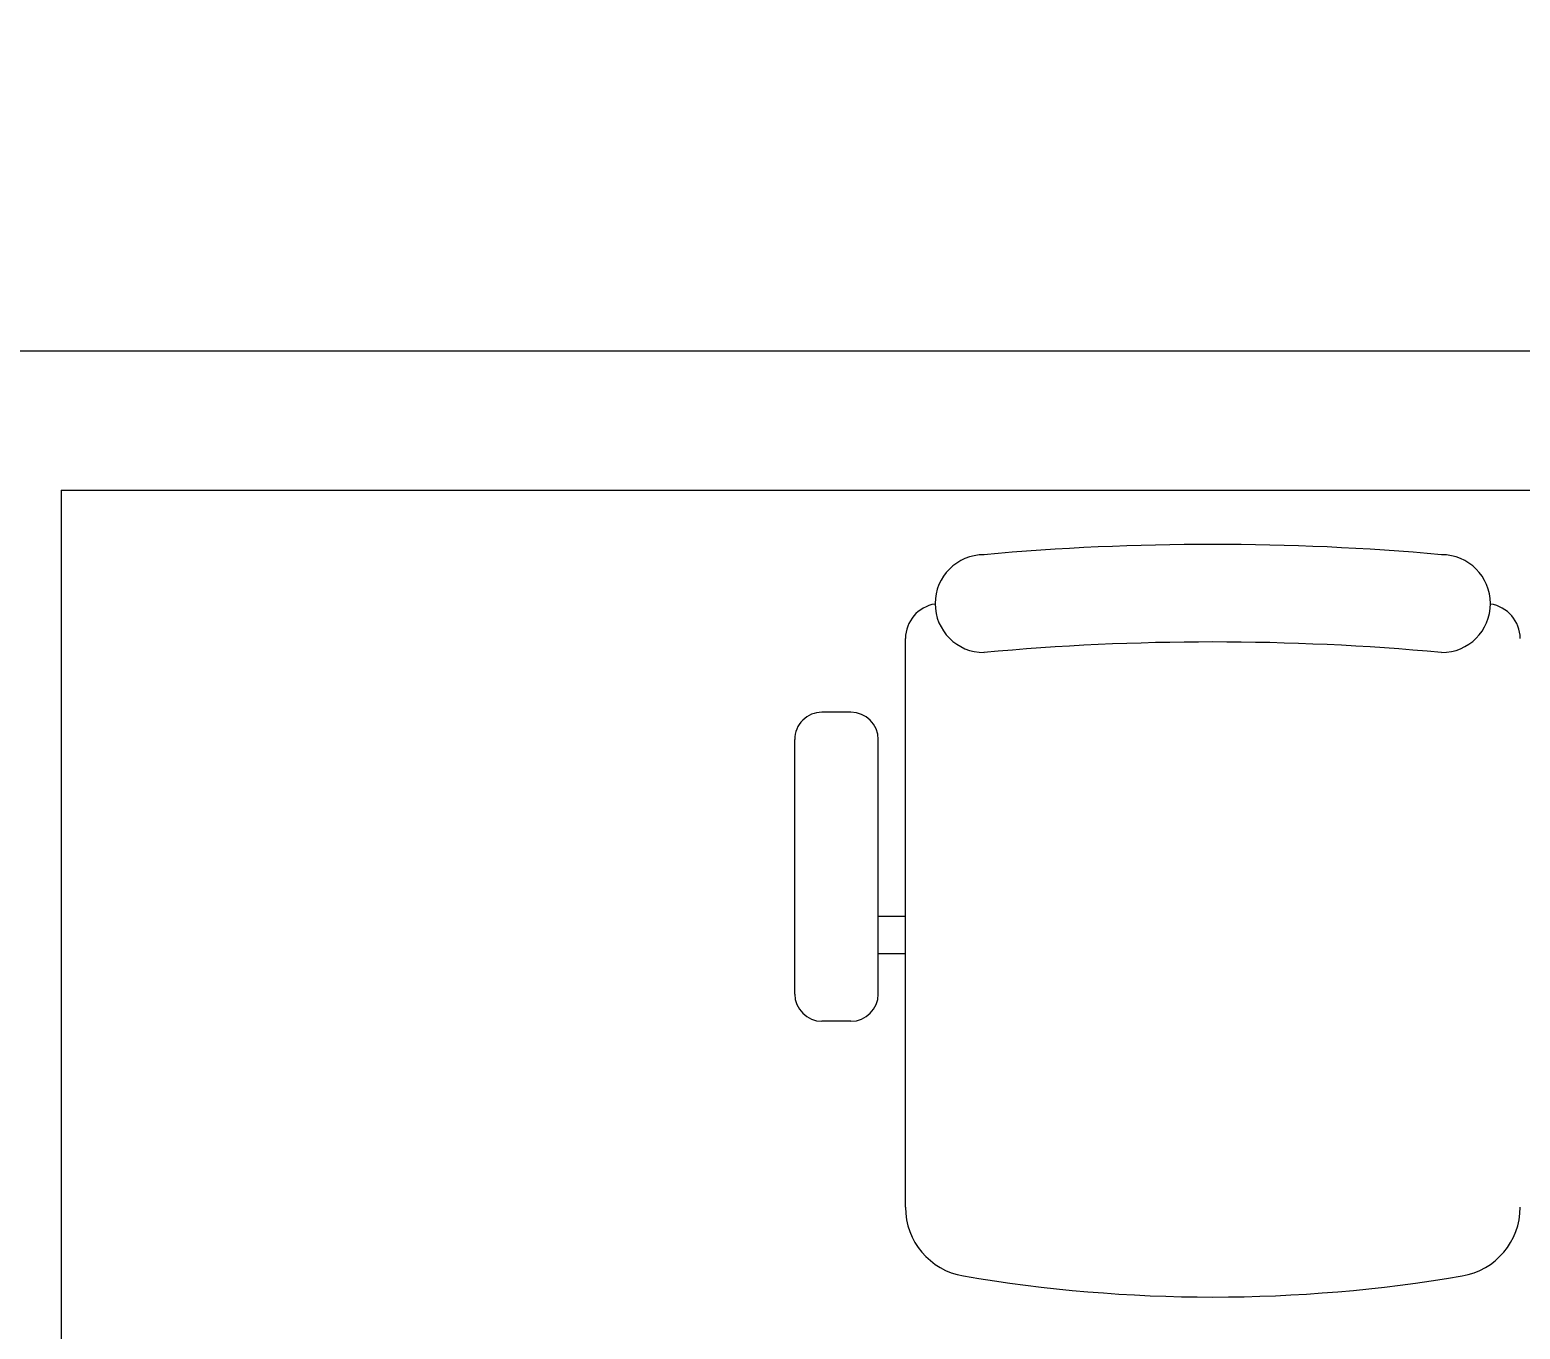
# Model space of a CAD drawing. Header units: millimetres. Extents: x -2143172 to 5255, y -610845 to 279739.
# Drawn here: x -1259113 to -1258044, y -23117 to -22184 of the extents above; entities that cross this region are included whole.
import ezdxf

# ---------------------------------------------------------------- set-up
doc = ezdxf.new("R2010")
doc.units = ezdxf.units.MM
doc.header["$LTSCALE"] = 30
doc.layers.get('0').update_dxf_attribs({"lineweight": 5})
for name, color, linetype, lineweight in [('LOADING', 163, 'Continuous', 5), ('NEW', 1, 'Continuous', 5), ('Title', 7, 'Continuous', 5), ('Walls', 32, 'Continuous', 5)]:
    doc.layers.add(name, color=color, linetype=linetype, lineweight=lineweight)
doc.styles.get("Standard").update_dxf_attribs({"font": ''})
doc.styles.get('Standard').set_extended_font_data('@Arial Unicode MS')

# ---------------------------------------------------------------- blocks, each defined once
blk = doc.blocks.new('*X39')
at = {"color": 0}
for p, q in [((5, 3), (5, 3)), ((5, 3), (5, 3)), ((5, 3), (5, 3)), ((5, 3), (5, 3)), ((5, 3), (5, 3)), ((5, 3), (5, 3)), ((5, 3), (5, 3)), ((5, 3), (5, 3)), ((5, 3), (5, 3)), ((5, 3), (5, 3)), ((5, 3), (5, 3)), ((5, 3), (5, 3)), ((5, 3), (5, 3)), ((5, 3), (5, 3)), ((5, 3), (5, 3)), ((5, 3), (5, 3)), ((5, 3), (5, 3)), ((5, 3), (5, 3)), ((5, 3), (5, 3)), ((5, 3), (5, 3)), ((5, 3), (5, 3)), ((5, 3), (5, 3)), ((5, 3), (5, 3)), ((5, 3), (5, 3)), ((5, 3), (5, 3)), ((5, 3), (5, 3)), ((5, 3), (5, 3)), ((5, 3), (5, 3)), ((5, 3), (5, 3)), ((5, 3), (5, 3)), ((5, 3), (5, 3)), ((5, 3), (5, 3)), ((5, 3), (5, 3)), ((5, 3), (5, 3)), ((5, 3), (5, 3)), ((5, 3), (5, 3)), ((5, 3), (5, 3)), ((5, 3), (5, 3)), ((5, 3), (5, 3)), ((5, 3), (5, 3)), ((5, 3), (5, 3)), ((5, 3), (5, 3)), ((5, 3), (5, 3)), ((5, 3), (5, 3)), ((5, 3), (5, 3)), ((5, 3), (5, 3)), ((5, 3), (5, 3)), ((5, 3), (5, 3)), ((5, 3), (5, 3)), ((5, 3), (5, 3)), ((5, 3), (5, 3)), ((5, 3), (5, 3)), ((5, 3), (5, 3)), ((5, 3), (5, 3)), ((5, 3), (5, 3)), ((5, 3), (5, 3)), ((5, 3), (5, 3)), ((5, 3), (5, 3)), ((5, 3), (5, 3)), ((5, 3), (5, 3)), ((5, 3), (5, 3)), ((5, 3), (5, 3)), ((5, 3), (5, 3)), ((5, 3), (5, 3)), ((5, 3), (5, 3)), ((5, 3), (5, 3)), ((6, 3), (5, 3)), ((5, 3), (5, 3)), ((6, 3), (5, 3)), ((5, 3), (5, 3)), ((6, 3), (5, 3)), ((5, 3), (5, 3)), ((6, 3), (5, 3)), ((5, 3), (5, 3)), ((5, 3), (5, 3)), ((5, 3), (5, 3)), ((5, 3), (5, 3)), ((5, 3), (5, 3)), ((5, 3), (5, 3)), ((5, 3), (5, 3)), ((5, 3), (5, 3)), ((5, 3), (5, 3)), ((5, 3), (5, 3)), ((5, 3), (5, 3)), ((5, 3), (5, 3)), ((5, 3), (5, 3)), ((5, 3), (5, 3)), ((5, 3), (5, 3)), ((5, 3), (5, 3)), ((5, 3), (5, 3)), ((5, 3), (5, 3)), ((5, 3), (5, 3)), ((5, 3), (5, 3)), ((5, 3), (5, 3)), ((5, 3), (5, 3)), ((5, 3), (5, 3)), ((6, 3), (6, 3)), ((6, 3), (6, 3)), ((6, 3), (6, 3)), ((6, 3), (6, 3)), ((6, 3), (6, 3)), ((6, 3), (6, 3)), ((6, 3), (6, 3)), ((6, 3), (6, 3)), ((6, 3), (6, 3)), ((6, 3), (6, 3)), ((6, 3), (6, 3)), ((6, 3), (6, 3)), ((6, 3), (6, 3)), ((6, 3), (6, 3)), ((6, 3), (6, 3)), ((6, 3), (6, 3)), ((6, 3), (6, 3)), ((6, 3), (6, 3)), ((6, 3), (6, 3)), ((6, 3), (6, 3)), ((6, 3), (6, 3)), ((6, 3), (6, 3)), ((6, 3), (6, 3)), ((6, 3), (6, 3)), ((6, 3), (6, 3)), ((6, 3), (6, 3)), ((6, 3), (6, 3)), ((6, 3), (6, 3)), ((6, 3), (6, 3)), ((6, 3), (6, 3)), ((6, 3), (6, 3)), ((6, 3), (6, 3)), ((6, 3), (6, 3)), ((6, 3), (6, 3)), ((6, 3), (6, 3)), ((6, 3), (6, 3)), ((6, 3), (6, 3)), ((6, 3), (6, 3)), ((6, 3), (6, 3)), ((6, 3), (6, 3)), ((6, 3), (6, 3)), ((6, 3), (6, 3)), ((6, 3), (6, 3)), ((6, 3), (6, 3)), ((6, 3), (6, 3)), ((6, 3), (6, 3)), ((6, 3), (6, 3)), ((6, 3), (6, 3)), ((6, 3), (6, 3)), ((6, 3), (6, 3)), ((6, 3), (6, 3)), ((6, 3), (6, 3)), ((6, 3), (6, 3)), ((6, 3), (6, 3)), ((6, 3), (6, 3)), ((6, 3), (6, 3)), ((6, 3), (6, 3)), ((6, 3), (6, 3)), ((6, 3), (6, 3)), ((6, 3), (6, 3)), ((6, 3), (6, 3)), ((6, 3), (6, 3)), ((6, 3), (6, 3)), ((6, 3), (6, 3)), ((6, 3), (6, 3)), ((6, 3), (6, 3)), ((6, 3), (6, 3)), ((6, 3), (6, 3)), ((6, 3), (6, 3)), ((6, 3), (6, 3)), ((6, 3), (6, 3)), ((6, 3), (6, 3)), ((6, 3), (6, 3)), ((6, 3), (6, 3)), ((6, 3), (6, 3)), ((6, 3), (6, 3)), ((6, 3), (6, 3)), ((6, 3), (6, 3)), ((6, 3), (6, 3)), ((6, 3), (6, 3)), ((6, 3), (6, 3)), ((6, 3), (6, 3)), ((6, 3), (6, 3)), ((6, 3), (6, 3)), ((6, 3), (6, 3)), ((6, 3), (6, 3)), ((6, 3), (6, 3)), ((6, 3), (6, 3)), ((6, 3), (6, 3)), ((6, 3), (6, 3)), ((6, 3), (6, 3)), ((6, 3), (6, 3)), ((6, 3), (6, 3)), ((6, 3), (6, 3)), ((6, 3), (6, 3)), ((6, 3), (6, 3)), ((6, 3), (6, 3)), ((6, 3), (6, 3)), ((6, 3), (6, 3)), ((6, 3), (6, 3)), ((6, 3), (6, 3)), ((6, 3), (6, 3)), ((6, 3), (6, 3)), ((6, 3), (6, 3)), ((6, 3), (6, 3)), ((6, 3), (6, 3)), ((6, 3), (6, 3)), ((6, 3), (6, 3)), ((6, 3), (6, 3)), ((6, 3), (6, 3)), ((6, 3), (6, 3)), ((6, 3), (6, 3)), ((6, 3), (6, 3)), ((6, 3), (6, 3)), ((6, 3), (6, 3)), ((6, 3), (6, 3)), ((6, 3), (6, 3)), ((6, 3), (6, 3)), ((6, 3), (6, 3)), ((6, 3), (6, 3)), ((6, 3), (6, 3)), ((6, 3), (6, 3)), ((6, 3), (6, 3)), ((6, 3), (6, 3)), ((6, 3), (6, 3)), ((6, 3), (6, 3)), ((6, 3), (6, 3)), ((6, 3), (6, 3)), ((6, 3), (6, 3)), ((6, 3), (6, 3)), ((6, 3), (6, 3)), ((6, 3), (6, 3)), ((6, 3), (6, 3)), ((6, 3), (6, 3)), ((6, 3), (6, 3)), ((6, 3), (6, 3)), ((6, 3), (6, 3)), ((6, 3), (6, 3)), ((6, 3), (6, 3)), ((6, 3), (6, 3)), ((6, 3), (6, 3)), ((6, 3), (6, 3)), ((6, 3), (6, 3)), ((6, 3), (6, 3)), ((6, 3), (6, 3)), ((6, 3), (6, 3)), ((6, 3), (6, 3)), ((6, 3), (6, 3)), ((6, 3), (6, 3)), ((6, 3), (6, 3)), ((6, 3), (6, 3)), ((6, 3), (6, 3)), ((6, 3), (6, 3)), ((6, 3), (6, 3)), ((6, 3), (6, 3)), ((6, 3), (6, 3)), ((6, 3), (6, 3)), ((6, 3), (6, 3)), ((6, 3), (6, 3)), ((6, 3), (6, 3)), ((6, 3), (6, 3)), ((6, 3), (6, 3)), ((6, 3), (6, 3)), ((6, 3), (6, 3)), ((6, 3), (6, 3)), ((6, 3), (6, 3)), ((6, 3), (6, 3)), ((6, 3), (6, 3)), ((6, 3), (6, 3)), ((6, 3), (6, 3)), ((6, 3), (6, 3)), ((6, 3), (6, 3)), ((6, 3), (6, 3)), ((6, 3), (6, 3)), ((6, 3), (6, 3)), ((6, 3), (6, 3)), ((6, 3), (6, 3)), ((6, 3), (6, 3)), ((6, 3), (6, 3)), ((6, 3), (6, 3)), ((6, 3), (6, 3)), ((6, 3), (6, 3)), ((6, 3), (6, 3)), ((6, 3), (6, 3)), ((6, 3), (6, 3)), ((6, 3), (6, 3)), ((6, 3), (6, 3)), ((6, 3), (6, 3)), ((6, 3), (6, 3)), ((6, 3), (6, 3)), ((6, 3), (6, 3)), ((6, 3), (6, 3)), ((6, 3), (6, 3)), ((6, 3), (6, 3)), ((6, 3), (6, 3)), ((6, 3), (6, 3)), ((6, 3), (6, 3)), ((6, 3), (6, 3)), ((6, 3), (6, 3)), ((6, 3), (6, 3)), ((6, 3), (6, 3)), ((6, 3), (6, 3)), ((6, 3), (6, 3)), ((6, 3), (6, 3)), ((6, 3), (5, 3)), ((6, 3), (5, 3)), ((6, 3), (5, 3)), ((6, 3), (5, 3)), ((6, 3), (5, 3)), ((6, 3), (6, 3)), ((6, 3), (6, 3)), ((6, 3), (6, 3)), ((6, 3), (6, 3)), ((6, 3), (6, 3)), ((6, 3), (6, 3)), ((6, 3), (6, 3)), ((6, 3), (6, 3)), ((6, 3), (6, 3)), ((6, 3), (6, 3)), ((6, 3), (6, 3)), ((6, 3), (6, 3)), ((6, 3), (6, 3)), ((6, 3), (6, 3)), ((6, 3), (6, 3)), ((6, 3), (6, 3)), ((6, 3), (6, 3)), ((6, 3), (6, 3)), ((6, 3), (6, 3)), ((6, 3), (6, 3)), ((6, 3), (6, 3)), ((6, 3), (6, 3)), ((6, 3), (6, 3)), ((6, 3), (6, 3)), ((6, 3), (6, 3)), ((6, 3), (6, 3)), ((6, 3), (6, 3)), ((6, 3), (6, 3)), ((6, 3), (6, 3)), ((6, 3), (6, 3)), ((6, 3), (6, 3)), ((6, 3), (6, 3)), ((6, 3), (6, 3)), ((6, 3), (6, 3)), ((6, 3), (6, 3)), ((6, 3), (6, 3)), ((6, 3), (6, 3)), ((6, 3), (6, 3)), ((6, 3), (6, 3)), ((6, 3), (6, 3)), ((6, 3), (6, 3)), ((6, 3), (6, 3)), ((6, 3), (6, 3)), ((6, 3), (6, 3)), ((6, 3), (6, 3)), ((6, 3), (6, 3)), ((6, 3), (6, 3)), ((6, 3), (6, 3)), ((6, 3), (6, 3)), ((6, 3), (6, 3)), ((6, 3), (6, 3)), ((6, 3), (6, 3)), ((6, 3), (6, 3)), ((6, 3), (6, 3)), ((6, 3), (6, 3)), ((6, 3), (6, 3)), ((6, 3), (6, 3)), ((6, 3), (6, 3)), ((6, 3), (6, 3)), ((6, 3), (6, 3)), ((6, 3), (6, 3)), ((6, 3), (6, 3)), ((6, 3), (6, 3)), ((6, 3), (6, 3)), ((6, 3), (6, 3)), ((6, 3), (6, 3)), ((6, 3), (6, 3)), ((6, 3), (6, 3)), ((6, 3), (6, 3)), ((6, 3), (6, 3)), ((6, 3), (6, 3)), ((6, 3), (6, 3)), ((6, 3), (6, 3)), ((6, 3), (6, 3)), ((6, 3), (6, 3)), ((6, 3), (6, 3)), ((6, 3), (6, 3)), ((6, 3), (6, 3)), ((6, 3), (6, 3)), ((6, 3), (6, 3)), ((6, 3), (6, 3)), ((6, 3), (6, 3)), ((6, 3), (6, 3)), ((6, 3), (6, 3)), ((6, 3), (6, 3)), ((6, 3), (6, 3)), ((6, 3), (6, 3)), ((6, 3), (6, 3)), ((6, 3), (6, 3)), ((6, 3), (6, 3)), ((6, 3), (6, 3)), ((6, 3), (6, 3)), ((6, 3), (6, 3)), ((6, 3), (6, 3)), ((6, 3), (6, 3)), ((6, 3), (6, 3)), ((6, 3), (6, 3)), ((6, 3), (6, 3)), ((6, 3), (6, 3)), ((6, 3), (6, 3)), ((6, 3), (6, 3)), ((6, 3), (6, 3)), ((6, 3), (6, 3)), ((6, 3), (6, 3)), ((6, 3), (6, 3)), ((6, 3), (6, 3)), ((6, 3), (6, 3)), ((6, 3), (6, 3)), ((6, 3), (6, 3)), ((6, 3), (6, 3)), ((6, 3), (6, 3)), ((6, 3), (6, 3)), ((6, 3), (6, 3)), ((6, 3), (6, 3)), ((6, 3), (6, 3)), ((6, 3), (6, 3)), ((6, 3), (6, 3)), ((6, 3), (6, 3)), ((6, 3), (6, 3)), ((6, 3), (6, 3)), ((6, 3), (6, 3)), ((6, 3), (6, 3)), ((6, 3), (6, 3)), ((6, 3), (6, 3)), ((6, 3), (6, 3)), ((6, 3), (6, 3)), ((6, 3), (6, 3)), ((6, 3), (6, 3)), ((6, 3), (6, 3)), ((6, 3), (6, 3)), ((6, 3), (6, 3)), ((6, 3), (6, 3)), ((6, 3), (6, 3)), ((6, 3), (6, 3)), ((6, 3), (6, 3)), ((6, 3), (6, 3)), ((6, 3), (6, 3)), ((6, 3), (6, 3)), ((6, 3), (6, 3)), ((6, 3), (6, 3)), ((6, 3), (6, 3)), ((6, 3), (6, 3)), ((6, 3), (6, 3)), ((6, 3), (6, 3)), ((6, 3), (6, 3)), ((6, 3), (6, 3)), ((6, 3), (6, 3)), ((6, 3), (6, 3)), ((6, 3), (6, 3)), ((6, 3), (6, 3)), ((6, 3), (6, 3)), ((6, 3), (6, 3)), ((6, 3), (6, 3)), ((6, 3), (6, 3)), ((6, 3), (6, 3)), ((6, 3), (6, 3)), ((6, 3), (6, 3)), ((6, 3), (6, 3)), ((6, 3), (6, 3)), ((6, 3), (6, 3)), ((6, 3), (6, 3)), ((6, 3), (6, 3)), ((6, 3), (6, 3)), ((6, 3), (6, 3)), ((6, 3), (6, 3)), ((6, 3), (6, 3)), ((6, 3), (6, 3)), ((6, 3), (6, 3)), ((6, 3), (6, 3)), ((6, 3), (6, 3)), ((6, 3), (6, 3)), ((6, 3), (6, 3)), ((6, 3), (6, 3)), ((6, 3), (6, 3)), ((6, 3), (6, 3)), ((6, 3), (6, 3)), ((6, 3), (6, 3)), ((6, 3), (6, 3)), ((6, 3), (6, 3)), ((6, 3), (6, 3)), ((6, 3), (6, 3)), ((6, 3), (6, 3)), ((6, 3), (6, 3)), ((6, 3), (6, 3)), ((6, 3), (6, 3)), ((6, 3), (6, 3)), ((6, 3), (6, 3)), ((6, 3), (6, 3)), ((6, 3), (6, 3)), ((6, 3), (6, 3)), ((6, 3), (6, 3)), ((6, 3), (6, 3)), ((6, 3), (6, 3)), ((6, 3), (6, 3)), ((6, 3), (6, 3)), ((6, 3), (6, 3)), ((6, 3), (6, 3)), ((6, 3), (6, 3)), ((6, 3), (6, 3)), ((6, 3), (6, 3)), ((6, 3), (6, 3)), ((6, 3), (6, 3)), ((6, 3), (6, 3)), ((6, 3), (6, 3)), ((6, 3), (6, 3)), ((6, 3), (6, 3)), ((6, 3), (6, 3)), ((6, 3), (6, 3)), ((6, 3), (6, 3)), ((6, 3), (6, 3)), ((6, 3), (6, 3)), ((6, 3), (6, 3)), ((6, 3), (6, 3)), ((6, 3), (6, 3)), ((6, 3), (6, 3)), ((6, 3), (6, 3)), ((6, 3), (6, 3)), ((6, 3), (6, 3)), ((6, 3), (6, 3)), ((6, 3), (6, 3)), ((6, 3), (6, 3)), ((6, 3), (6, 3)), ((6, 3), (6, 3)), ((6, 3), (6, 3)), ((6, 3), (6, 3)), ((6, 3), (6, 3)), ((6, 3), (6, 3)), ((6, 3), (6, 3)), ((6, 3), (6, 3)), ((6, 3), (6, 3)), ((6, 3), (6, 3)), ((6, 3), (6, 3)), ((6, 3), (6, 3)), ((6, 3), (6, 3)), ((6, 3), (6, 3)), ((6, 3), (6, 3)), ((6, 3), (6, 3)), ((6, 3), (6, 3)), ((6, 3), (6, 3)), ((6, 3), (6, 3)), ((6, 3), (6, 3)), ((6, 3), (6, 3)), ((6, 3), (6, 3)), ((6, 3), (6, 3)), ((6, 3), (6, 3)), ((6, 3), (6, 3)), ((6, 3), (6, 3)), ((6, 3), (6, 3)), ((6, 3), (6, 3)), ((6, 3), (6, 3)), ((6, 3), (6, 3)), ((6, 3), (6, 3)), ((6, 3), (6, 3)), ((6, 3), (6, 3)), ((6, 3), (6, 3)), ((6, 3), (6, 3)), ((6, 3), (6, 3)), ((6, 3), (6, 3)), ((6, 3), (6, 3)), ((6, 3), (6, 3)), ((6, 3), (6, 3)), ((6, 3), (6, 3)), ((6, 3), (6, 3)), ((6, 3), (6, 3)), ((6, 3), (6, 3)), ((6, 3), (6, 3)), ((6, 3), (6, 3)), ((6, 3), (6, 3)), ((6, 3), (6, 3)), ((6, 3), (6, 3)), ((6, 3), (6, 3)), ((6, 3), (6, 3)), ((6, 3), (6, 3)), ((6, 3), (6, 3)), ((6, 3), (6, 3)), ((6, 3), (6, 3)), ((6, 3), (6, 3)), ((6, 3), (6, 3)), ((6, 3), (6, 3)), ((6, 3), (6, 3)), ((6, 3), (6, 3)), ((6, 3), (6, 3)), ((6, 3), (6, 3)), ((6, 3), (6, 3)), ((6, 3), (6, 3)), ((6, 3), (6, 3)), ((6, 3), (6, 3)), ((6, 3), (6, 3)), ((6, 3), (6, 3)), ((6, 3), (6, 3)), ((6, 3), (6, 3)), ((6, 3), (6, 3)), ((6, 3), (6, 3)), ((6, 3), (6, 3)), ((6, 3), (6, 3)), ((6, 3), (6, 3)), ((6, 3), (6, 3)), ((6, 3), (6, 3)), ((6, 3), (6, 3)), ((6, 3), (6, 3)), ((6, 3), (6, 3)), ((6, 3), (6, 3)), ((6, 3), (6, 3)), ((6, 3), (6, 3)), ((6, 3), (6, 3)), ((6, 3), (6, 3)), ((6, 3), (6, 3)), ((6, 3), (6, 3)), ((6, 3), (6, 3)), ((6, 3), (6, 3)), ((6, 3), (6, 3)), ((6, 3), (6, 3)), ((6, 3), (6, 3)), ((6, 3), (6, 3)), ((6, 3), (6, 3)), ((6, 3), (6, 3)), ((6, 3), (6, 3))]:
    blk.add_line(p, q, dxfattribs=at)
blk = doc.blocks.new('*X40')
at = {"color": 0}
for p, q in [((13, 1), (13, 1)), ((13, 1), (13, 1)), ((13, 1), (13, 1)), ((13, 1), (13, 1)), ((13, 1), (13, 1)), ((13, 1), (13, 1)), ((13, 1), (13, 1)), ((13, 1), (13, 1)), ((13, 1), (13, 1)), ((13, 1), (13, 1)), ((13, 1), (13, 1)), ((13, 1), (13, 1)), ((13, 1), (13, 1)), ((13, 1), (13, 1)), ((13, 1), (13, 1)), ((13, 1), (14, 1)), ((13, 1), (14, 1)), ((13, 1), (14, 1)), ((13, 1), (13, 1)), ((13, 1), (13, 1)), ((13, 1), (13, 1)), ((13, 1), (13, 1)), ((13, 1), (13, 1)), ((13, 1), (13, 1)), ((13, 1), (13, 1)), ((13, 1), (13, 1)), ((13, 1), (13, 1)), ((13, 1), (13, 1)), ((13, 1), (13, 1)), ((13, 1), (13, 1)), ((13, 1), (13, 1)), ((13, 1), (13, 1)), ((13, 1), (13, 1)), ((13, 1), (13, 1)), ((13, 1), (13, 1)), ((13, 1), (13, 1)), ((13, 1), (13, 1)), ((13, 1), (13, 1)), ((13, 1), (13, 1)), ((13, 1), (13, 1)), ((13, 1), (13, 1)), ((13, 1), (13, 1)), ((13, 1), (13, 1)), ((13, 1), (13, 1)), ((13, 1), (13, 1)), ((13, 1), (13, 1)), ((13, 1), (13, 1)), ((13, 1), (13, 1)), ((13, 1), (13, 1)), ((13, 1), (13, 1)), ((13, 1), (13, 1)), ((13, 1), (13, 1)), ((13, 1), (13, 1)), ((13, 1), (13, 1)), ((13, 1), (13, 1)), ((13, 1), (13, 1)), ((13, 1), (13, 1)), ((13, 1), (13, 1)), ((13, 1), (13, 1)), ((13, 1), (13, 1)), ((13, 1), (13, 1)), ((13, 1), (13, 1)), ((13, 1), (13, 1)), ((13, 1), (13, 1)), ((13, 1), (13, 1)), ((13, 1), (13, 1)), ((13, 1), (13, 1)), ((13, 1), (13, 1)), ((13, 1), (13, 1)), ((13, 1), (13, 1)), ((13, 1), (13, 1)), ((13, 1), (13, 1)), ((13, 1), (13, 1)), ((13, 1), (13, 1)), ((13, 1), (13, 1)), ((13, 1), (13, 1)), ((13, 1), (13, 1)), ((13, 1), (13, 1)), ((13, 1), (13, 1)), ((13, 1), (13, 1)), ((13, 1), (13, 1)), ((13, 1), (13, 1)), ((13, 1), (13, 1)), ((13, 1), (13, 1)), ((13, 1), (13, 1)), ((13, 1), (13, 1)), ((13, 1), (13, 1)), ((13, 1), (13, 1)), ((13, 1), (13, 1)), ((13, 1), (13, 1)), ((13, 1), (13, 1)), ((13, 1), (13, 1)), ((13, 1), (13, 1)), ((13, 1), (13, 1)), ((13, 1), (13, 1)), ((13, 1), (13, 1)), ((13, 1), (13, 1)), ((13, 1), (13, 1)), ((13, 1), (13, 1)), ((13, 1), (13, 1)), ((13, 1), (13, 1)), ((13, 1), (13, 1)), ((13, 1), (13, 1)), ((13, 1), (13, 1)), ((13, 1), (13, 1)), ((13, 1), (13, 1)), ((13, 1), (13, 1)), ((13, 1), (13, 1)), ((13, 1), (13, 1)), ((13, 1), (13, 1)), ((13, 1), (13, 1)), ((13, 1), (13, 1)), ((13, 1), (13, 1)), ((13, 1), (13, 1)), ((13, 1), (13, 1)), ((13, 1), (13, 1)), ((13, 1), (13, 1)), ((13, 1), (13, 1)), ((13, 1), (13, 1)), ((13, 1), (13, 1)), ((13, 1), (13, 1)), ((13, 1), (13, 1)), ((13, 1), (13, 1)), ((13, 1), (14, 1)), ((13, 0), (13, 0)), ((13, 0), (13, 0)), ((13, 0), (13, 0)), ((13, 0), (13, 0)), ((13, 0), (13, 0)), ((13, 0), (13, 0)), ((13, 0), (13, 0)), ((13, 0), (13, 0)), ((13, 0), (13, 0)), ((13, 0), (13, 0)), ((13, 0), (13, 0)), ((13, 0), (13, 0)), ((13, 0), (13, 0)), ((13, 0), (13, 0)), ((13, 0), (13, 0)), ((13, 0), (13, 0)), ((13, 0), (13, 0)), ((13, 0), (13, 0)), ((13, 0), (13, 0)), ((13, 0), (13, 0)), ((13, 0), (13, 0)), ((13, 0), (13, 0)), ((13, 0), (13, 0)), ((13, 0), (13, 0)), ((13, 0), (13, 0)), ((13, 0), (13, 0)), ((13, 0), (13, 0)), ((13, 0), (13, 0)), ((13, 0), (13, 0)), ((13, 0), (13, 0)), ((13, 0), (13, 0)), ((13, 0), (13, 0)), ((13, 0), (13, 0)), ((13, 0), (13, 0)), ((13, 0), (13, 0)), ((13, 0), (13, 0)), ((13, 0), (13, 0)), ((13, 0), (13, 0)), ((13, 0), (13, 0)), ((13, 0), (13, 0)), ((13, 0), (13, 0)), ((13, 0), (13, 0)), ((13, 0), (13, 0)), ((13, 0), (13, 0)), ((13, 0), (13, 0)), ((13, 0), (13, 0)), ((13, 0), (13, 0)), ((13, 0), (13, 0)), ((13, 0), (14, 0)), ((13, 0), (14, 0)), ((13, 0), (13, 0)), ((13, 0), (14, 0)), ((14, 1), (14, 1)), ((14, 1), (14, 1)), ((14, 1), (14, 1)), ((14, 1), (14, 1)), ((14, 1), (14, 1)), ((14, 1), (14, 1)), ((14, 1), (14, 1)), ((14, 1), (14, 1)), ((14, 1), (14, 1)), ((14, 1), (14, 1)), ((14, 1), (14, 1)), ((14, 1), (14, 1)), ((14, 1), (14, 1)), ((14, 1), (14, 1)), ((14, 1), (14, 1)), ((14, 1), (14, 1)), ((14, 1), (14, 1)), ((14, 1), (14, 1)), ((14, 1), (14, 1)), ((14, 1), (14, 1)), ((14, 1), (14, 1)), ((14, 1), (14, 1)), ((14, 1), (14, 1)), ((14, 1), (14, 1)), ((14, 1), (14, 1)), ((14, 1), (14, 1)), ((14, 1), (14, 1)), ((14, 1), (14, 1)), ((14, 1), (14, 1)), ((14, 1), (14, 1)), ((14, 1), (14, 1)), ((14, 1), (14, 1)), ((14, 1), (14, 1)), ((14, 1), (14, 1)), ((14, 1), (14, 1)), ((14, 1), (14, 1)), ((14, 1), (14, 1)), ((14, 1), (14, 1)), ((14, 1), (14, 1)), ((14, 1), (14, 1)), ((14, 1), (14, 1)), ((14, 1), (14, 1)), ((14, 1), (14, 1)), ((14, 1), (14, 1)), ((14, 1), (14, 1)), ((14, 1), (14, 1)), ((14, 1), (14, 1)), ((14, 1), (14, 1)), ((14, 1), (14, 1)), ((14, 1), (14, 1)), ((14, 1), (14, 1)), ((14, 1), (14, 1)), ((14, 1), (14, 1)), ((14, 1), (14, 1)), ((14, 1), (14, 1)), ((14, 1), (14, 1)), ((14, 1), (14, 1)), ((14, 1), (14, 1)), ((14, 1), (14, 1)), ((14, 1), (14, 1)), ((14, 1), (14, 1)), ((14, 1), (14, 1)), ((14, 1), (14, 1)), ((14, 1), (14, 1)), ((14, 1), (14, 1)), ((14, 1), (14, 1)), ((14, 1), (14, 1)), ((14, 1), (14, 1)), ((14, 1), (14, 1)), ((14, 1), (14, 1)), ((14, 1), (14, 1)), ((14, 1), (14, 1)), ((14, 1), (14, 1)), ((14, 1), (14, 1)), ((14, 1), (14, 1)), ((14, 1), (14, 1)), ((14, 1), (14, 1)), ((14, 1), (14, 1)), ((14, 1), (14, 1)), ((14, 1), (14, 1)), ((14, 1), (14, 1)), ((14, 1), (14, 1)), ((14, 1), (14, 1)), ((14, 1), (14, 1)), ((14, 1), (14, 1)), ((14, 1), (14, 1)), ((14, 1), (14, 1)), ((14, 1), (14, 1)), ((14, 1), (14, 1)), ((14, 1), (14, 1)), ((14, 1), (14, 1)), ((14, 1), (14, 1)), ((14, 1), (14, 1)), ((14, 1), (14, 1)), ((14, 0), (14, 0)), ((14, 0), (14, 0)), ((14, 0), (14, 0)), ((14, 0), (14, 0)), ((14, 0), (14, 0)), ((14, 0), (14, 0)), ((14, 0), (14, 0)), ((14, 0), (14, 0)), ((14, 0), (14, 0)), ((14, 0), (14, 0)), ((14, 0), (14, 0)), ((14, 0), (14, 0)), ((14, 0), (14, 0)), ((14, 0), (14, 0)), ((14, 0), (14, 0)), ((14, 0), (14, 0)), ((14, 0), (14, 0)), ((14, 0), (14, 0)), ((14, 0), (14, 0)), ((14, 0), (14, 0)), ((14, 0), (14, 0)), ((14, 0), (14, 0)), ((14, 0), (14, 0)), ((14, 0), (14, 0)), ((14, 0), (14, 0)), ((14, 0), (14, 0)), ((14, 0), (14, 0)), ((14, 0), (14, 0)), ((14, 0), (14, 0)), ((14, 0), (14, 0)), ((14, 0), (14, 0)), ((14, 0), (14, 0)), ((14, 0), (14, 0)), ((14, 0), (14, 0)), ((14, 0), (14, 0)), ((14, 0), (14, 0)), ((14, 0), (14, 0)), ((14, 0), (14, 0)), ((14, 0), (14, 0)), ((14, 0), (14, 0)), ((14, 0), (14, 0)), ((14, 0), (14, 0)), ((14, 0), (14, 0)), ((14, 0), (14, 0)), ((14, 0), (14, 0)), ((14, 0), (14, 0)), ((14, 0), (14, 0)), ((14, 0), (14, 0)), ((13, 0), (13, 0)), ((13, 0), (14, 0)), ((13, 0), (13, 0)), ((13, 0), (14, 0)), ((13, 0), (13, 0)), ((13, 0), (14, 0)), ((13, 0), (13, 0)), ((13, 0), (13, 0)), ((13, 0), (13, 0)), ((13, 0), (13, 0)), ((13, 0), (14, 0)), ((13, 0), (13, 0)), ((13, 0), (14, 0)), ((13, 0), (13, 0)), ((13, 0), (14, 0)), ((13, 0), (13, 0)), ((13, 0), (14, 0)), ((13, 0), (13, 0)), ((13, 0), (14, 0)), ((13, 0), (13, 0)), ((13, 0), (14, 0)), ((13, 0), (13, 0)), ((13, 0), (14, 0)), ((13, 0), (13, 0)), ((13, 0), (13, 0)), ((13, 0), (13, 0)), ((13, 0), (14, 0)), ((13, 0), (13, 0)), ((13, 0), (14, 0)), ((13, 0), (13, 0)), ((13, 0), (14, 0)), ((13, 0), (13, 0)), ((13, 0), (14, 0)), ((13, 0), (13, 0)), ((13, 0), (13, 0)), ((13, 0), (13, 0)), ((13, 0), (13, 0)), ((13, 0), (13, 0)), ((13, 0), (13, 0)), ((13, 0), (13, 0)), ((13, 0), (13, 0)), ((13, 0), (13, 0)), ((13, 0), (13, 0)), ((13, 0), (13, 0)), ((13, 0), (13, 0)), ((13, 0), (13, 0)), ((13, 0), (13, 0)), ((13, 0), (13, 0)), ((13, 0), (13, 0)), ((13, 0), (13, 0)), ((13, 0), (13, 0)), ((13, 0), (13, 0)), ((13, 0), (13, 0)), ((13, 0), (13, 0)), ((13, 0), (13, 0)), ((13, 0), (13, 0)), ((13, 0), (13, 0)), ((13, 0), (13, 0)), ((13, 0), (13, 0)), ((13, 0), (13, 0)), ((13, 0), (13, 0)), ((13, 0), (13, 0)), ((13, 0), (13, 0)), ((13, 0), (13, 0)), ((13, -1), (13, -1)), ((13, -1), (13, -1)), ((13, -1), (13, -1)), ((13, -1), (13, -1)), ((13, -1), (13, -1)), ((13, -1), (14, -1)), ((13, -1), (13, -1)), ((14, 0), (14, 0)), ((14, 0), (14, 0)), ((14, 0), (14, 0)), ((14, 0), (14, 0)), ((14, 0), (14, 0)), ((14, 0), (14, 0)), ((14, 0), (14, 0)), ((14, 0), (14, 0)), ((14, 0), (14, 0)), ((14, 0), (14, 0)), ((14, 0), (14, 0)), ((14, 0), (14, 0)), ((14, 0), (14, 0)), ((14, 0), (14, 0)), ((14, 0), (14, 0)), ((13, 0), (14, 0)), ((14, 0), (14, 0)), ((14, 0), (14, 0)), ((14, 0), (14, 0)), ((14, 0), (14, 0)), ((14, 0), (14, 0)), ((14, 0), (14, 0)), ((14, 0), (14, 0)), ((14, 0), (14, 0)), ((14, 0), (14, 0)), ((14, 0), (14, 0)), ((14, 0), (14, 0)), ((14, 0), (14, 0)), ((14, 0), (14, 0)), ((14, 0), (14, 0)), ((14, 0), (14, 0)), ((14, 0), (14, 0)), ((14, 0), (14, 0)), ((14, 0), (14, 0)), ((14, 0), (14, 0)), ((14, 0), (14, 0)), ((14, 0), (14, 0)), ((14, 0), (14, 0)), ((14, 0), (14, 0)), ((14, 0), (14, 0)), ((14, 0), (14, 0)), ((14, 0), (14, 0)), ((14, 0), (14, 0)), ((14, 0), (14, 0)), ((14, 0), (14, 0)), ((14, 0), (14, 0)), ((14, 0), (14, 0)), ((14, 0), (14, 0)), ((14, 0), (14, 0)), ((14, 0), (14, 0)), ((14, -1), (14, -1)), ((14, -1), (14, -1)), ((14, -1), (14, -1)), ((14, -1), (14, -1)), ((14, -1), (14, -1))]:
    blk.add_line(p, q, dxfattribs=at)
blk = doc.blocks.new('GF21018-P')
at = {"color": 0}
for p, q in [((0.2205, 0.4756), (0.2205, 0.0675)), ((0.2596, 0.3422), (0.2804, 0.3422)), ((0.24, 0.3226), (0.24, 0.14)), ((0.3, 0.3226), (0.3, 0.14)), ((0.2205, 0.2937), (0.24, 0.2937)), ((0.2205, 0.2671), (0.24, 0.2671)), ((0.2596, 0.1204), (0.2804, 0.1204))]:
    blk.add_line(p, q, dxfattribs=at)
for points in [[(0.24, 0.2937), (0.24, 0.2937), (0.24, 0.2937), (0.24, 0.2937), (0.24, 0.2937), (0.24, 0.2937), (0.24, 0.2937), (0.24, 0.2937), (0.24, 0.2937), (0.24, 0.2937), (0.24, 0.2937), (0.24, 0.2937), (0.24, 0.2937), (0.24, 0.2937), (0.24, 0.2937), (0.24, 0.2937), (0.24, 0.2937), (0.24, 0.2937), (0.24, 0.2937), (0.24, 0.2937), (0.24, 0.2937), (0.24, 0.2937), (0.24, 0.2937), (0.24, 0.2937), (0.24, 0.2937), (0.24, 0.2937), (0.24, 0.2937), (0.24, 0.2937), (0.24, 0.2937), (0.24, 0.2937), (0.24, 0.2937), (0.24, 0.2937), (0.24, 0.2937), (0.24, 0.2937), (0.24, 0.2937), (0.24, 0.2937), (0.24, 0.2937), (0.24, 0.2937), (0.24, 0.2937), (0.24, 0.2937), (0.24, 0.2937), (0.24, 0.2937), (0.24, 0.2937), (0.24, 0.2937), (0.24, 0.2937), (0.24, 0.2937), (0.24, 0.2937), (0.24, 0.2937), (0.24, 0.2937), (0.24, 0.2937), (0.24, 0.2937), (0.24, 0.2937), (0.24, 0.2937), (0.24, 0.2937), (0.24, 0.2937), (0.24, 0.2937), (0.24, 0.2937), (0.24, 0.2937), (0.24, 0.2937), (0.24, 0.2937), (0.24, 0.2937), (0.24, 0.2937), (0.24, 0.2937), (0.24, 0.2937), (0.24, 0.2937), (0.24, 0.2937), (0.24, 0.2937), (0.24, 0.2937), (0.24, 0.2937), (0.24, 0.2937), (0.24, 0.2937), (0.24, 0.2937), (0.24, 0.2937), (0.24, 0.2937), (0.24, 0.2937), (0.24, 0.2937), (0.24, 0.2937), (0.24, 0.2937), (0.24, 0.2937), (0.24, 0.2937), (0.24, 0.2937), (0.24, 0.2937), (0.24, 0.2937), (0.24, 0.2937), (0.24, 0.2937), (0.24, 0.2937), (0.24, 0.2937), (0.24, 0.2937), (0.24, 0.2937), (0.24, 0.2937), (0.24, 0.2937), (0.24, 0.2937), (0.24, 0.2937), (0.24, 0.2937), (0.24, 0.2937), (0.24, 0.2937), (0.24, 0.2937), (0.24, 0.2937), (0.24, 0.2937), (0.24, 0.2937), (0.24, 0.2937), (0.24, 0.2937), (0.24, 0.2937), (0.24, 0.2937), (0.24, 0.2937), (0.24, 0.2937), (0.24, 0.2937), (0.24, 0.2937), (0.24, 0.2937), (0.24, 0.2937), (0.24, 0.2937), (0.24, 0.2937), (0.24, 0.2937), (0.24, 0.2937), (0.24, 0.2937), (0.24, 0.2937), (0.24, 0.2937), (0.24, 0.2937), (0.24, 0.2937), (0.24, 0.2937), (0.24, 0.2937), (0.24, 0.2937), (0.24, 0.2937), (0.24, 0.2937), (0.24, 0.2937), (0.24, 0.2937), (0.24, 0.2937), (0.24, 0.2937), (0.24, 0.2937), (0.24, 0.2937), (0.24, 0.2937), (0.24, 0.2937), (0.24, 0.2937), (0.24, 0.2937), (0.24, 0.2937), (0.24, 0.2937), (0.24, 0.2937), (0.24, 0.2937), (0.24, 0.2937), (0.24, 0.2937), (0.24, 0.2937), (0.24, 0.2937), (0.24, 0.2937), (0.24, 0.2937), (0.24, 0.2937), (0.24, 0.2937), (0.24, 0.2937), (0.24, 0.2937), (0.24, 0.2937), (0.24, 0.2937), (0.24, 0.2937), (0.24, 0.2937), (0.24, 0.2937), (0.24, 0.2937), (0.24, 0.2937), (0.24, 0.2937), (0.24, 0.2937), (0.24, 0.2937), (0.24, 0.2937), (0.24, 0.2937), (0.24, 0.2937), (0.24, 0.2937), (0.24, 0.2937), (0.24, 0.2937), (0.24, 0.2937), (0.24, 0.2937), (0.24, 0.2937), (0.24, 0.2937), (0.24, 0.2937), (0.24, 0.2937), (0.24, 0.2937), (0.24, 0.2937), (0.24, 0.2937), (0.24, 0.2937), (0.24, 0.2937), (0.24, 0.2937), (0.24, 0.2937), (0.24, 0.2937), (0.24, 0.2937), (0.24, 0.2937), (0.24, 0.2937), (0.24, 0.2937), (0.24, 0.2937), (0.24, 0.2937), (0.24, 0.2937), (0.24, 0.2937), (0.24, 0.2937), (0.24, 0.2937), (0.24, 0.2937), (0.24, 0.2937), (0.24, 0.2937), (0.24, 0.2937), (0.24, 0.2937), (0.24, 0.2937), (0.24, 0.2937), (0.24, 0.2937), (0.24, 0.2937), (0.24, 0.2937), (0.24, 0.2937), (0.24, 0.2937), (0.24, 0.2937), (0.24, 0.2937), (0.24, 0.2937), (0.24, 0.2937), (0.24, 0.2937), (0.24, 0.2937), (0.24, 0.2937), (0.24, 0.2937), (0.24, 0.2937), (0.24, 0.2937), (0.24, 0.2937), (0.24, 0.2937), (0.24, 0.2937), (0.24, 0.2937), (0.24, 0.2937), (0.24, 0.2937), (0.24, 0.2937), (0.24, 0.2937), (0.24, 0.2937), (0.24, 0.2937), (0.24, 0.2937), (0.24, 0.2937), (0.24, 0.2937), (0.24, 0.2937), (0.24, 0.2937), (0.24, 0.2937), (0.24, 0.2937), (0.24, 0.2937), (0.24, 0.2937), (0.24, 0.2937), (0.24, 0.2937), (0.24, 0.2937), (0.24, 0.2937), (0.24, 0.2937), (0.24, 0.2937), (0.24, 0.2937), (0.24, 0.2937), (0.24, 0.2937), (0.24, 0.2937), (0.24, 0.2937), (0.24, 0.2937), (0.24, 0.2937), (0.24, 0.2937), (0.24, 0.2937), (0.24, 0.2937), (0.24, 0.2937), (0.24, 0.2937), (0.24, 0.2937), (0.24, 0.2937), (0.24, 0.2937), (0.24, 0.2937), (0.24, 0.2937), (0.24, 0.2937), (0.24, 0.2937), (0.24, 0.2937), (0.24, 0.2937), (0.24, 0.2937), (0.24, 0.2937), (0.24, 0.2937), (0.24, 0.2937), (0.24, 0.2937), (0.24, 0.2937), (0.24, 0.2937), (0.24, 0.2937), (0.24, 0.2937), (0.24, 0.2937), (0.24, 0.2937), (0.24, 0.2937), (0.24, 0.2937), (0.24, 0.2937), (0.24, 0.2937), (0.24, 0.2937), (0.24, 0.2937), (0.24, 0.2937), (0.24, 0.2937), (0.24, 0.2937), (0.24, 0.2937)], [(0.24, 0.2937), (0.24, 0.2937), (0.24, 0.2937), (0.24, 0.2937), (0.24, 0.2937), (0.24, 0.2937), (0.24, 0.2937), (0.24, 0.2937), (0.24, 0.2937), (0.24, 0.2937), (0.24, 0.2937), (0.24, 0.2937), (0.24, 0.2937), (0.24, 0.2937), (0.24, 0.2937), (0.24, 0.2937), (0.24, 0.2937), (0.24, 0.2937), (0.24, 0.2937), (0.24, 0.2937), (0.24, 0.2937), (0.24, 0.2937), (0.24, 0.2937), (0.24, 0.2937), (0.24, 0.2937), (0.24, 0.2937), (0.24, 0.2937), (0.24, 0.2937), (0.24, 0.2937), (0.24, 0.2937), (0.24, 0.2937), (0.24, 0.2937), (0.24, 0.2937), (0.24, 0.2937), (0.24, 0.2937), (0.24, 0.2937), (0.24, 0.2937), (0.24, 0.2937), (0.24, 0.2937), (0.24, 0.2937), (0.24, 0.2937), (0.24, 0.2937), (0.24, 0.2937), (0.24, 0.2937), (0.24, 0.2937), (0.24, 0.2937), (0.24, 0.2937), (0.24, 0.2937), (0.24, 0.2937), (0.24, 0.2937), (0.24, 0.2937), (0.24, 0.2937), (0.24, 0.2937), (0.24, 0.2937), (0.24, 0.2937), (0.24, 0.2937), (0.24, 0.2937), (0.24, 0.2937), (0.24, 0.2937), (0.24, 0.2937), (0.24, 0.2937), (0.24, 0.2937), (0.24, 0.2937), (0.24, 0.2937), (0.24, 0.2937), (0.24, 0.2937), (0.24, 0.2937), (0.24, 0.2937), (0.24, 0.2937), (0.24, 0.2937), (0.24, 0.2937), (0.24, 0.2937), (0.24, 0.2937), (0.24, 0.2937), (0.24, 0.2937), (0.24, 0.2937), (0.24, 0.2937), (0.24, 0.2937), (0.24, 0.2937), (0.24, 0.2937), (0.24, 0.2937), (0.24, 0.2937), (0.24, 0.2937), (0.24, 0.2937), (0.24, 0.2937), (0.24, 0.2937), (0.24, 0.2937), (0.24, 0.2937), (0.24, 0.2937), (0.24, 0.2937), (0.24, 0.2937), (0.24, 0.2937), (0.24, 0.2937), (0.24, 0.2937), (0.24, 0.2937), (0.24, 0.2937), (0.24, 0.2937), (0.24, 0.2937), (0.24, 0.2937), (0.24, 0.2937), (0.24, 0.2937), (0.24, 0.2937), (0.24, 0.2937), (0.24, 0.2937), (0.24, 0.2937), (0.24, 0.2937), (0.24, 0.2937), (0.24, 0.2937), (0.24, 0.2937), (0.24, 0.2937), (0.24, 0.2937), (0.24, 0.2937), (0.24, 0.2937), (0.24, 0.2937), (0.24, 0.2937), (0.24, 0.2937), (0.24, 0.2937), (0.24, 0.2937), (0.24, 0.2937), (0.24, 0.2937), (0.24, 0.2937), (0.24, 0.2937), (0.24, 0.2937), (0.24, 0.2937), (0.24, 0.2937), (0.24, 0.2937), (0.24, 0.2937), (0.24, 0.2937), (0.24, 0.2937), (0.24, 0.2937), (0.24, 0.2937), (0.24, 0.2937), (0.24, 0.2937), (0.24, 0.2937), (0.24, 0.2937), (0.24, 0.2937), (0.24, 0.2937), (0.24, 0.2937), (0.24, 0.2937), (0.24, 0.2937), (0.24, 0.2937), (0.24, 0.2937), (0.24, 0.2937), (0.24, 0.2937), (0.24, 0.2937), (0.24, 0.2937), (0.24, 0.2937), (0.24, 0.2937), (0.24, 0.2937), (0.24, 0.2937), (0.24, 0.2937), (0.24, 0.2937), (0.24, 0.2937), (0.24, 0.2937), (0.24, 0.2937), (0.24, 0.2937), (0.24, 0.2937), (0.24, 0.2937), (0.24, 0.2937), (0.24, 0.2937), (0.24, 0.2937), (0.24, 0.2937), (0.24, 0.2937), (0.24, 0.2937), (0.24, 0.2937), (0.24, 0.2937), (0.24, 0.2937), (0.24, 0.2937), (0.24, 0.2937), (0.24, 0.2937), (0.24, 0.2937), (0.24, 0.2937), (0.24, 0.2937), (0.24, 0.2937), (0.24, 0.2937), (0.24, 0.2937), (0.24, 0.2937), (0.24, 0.2937), (0.24, 0.2937), (0.24, 0.2937), (0.24, 0.2937), (0.24, 0.2937), (0.24, 0.2937), (0.24, 0.2937), (0.24, 0.2937), (0.24, 0.2937), (0.24, 0.2937), (0.24, 0.2937), (0.24, 0.2937), (0.24, 0.2937), (0.24, 0.2937), (0.24, 0.2937), (0.24, 0.2937), (0.24, 0.2937), (0.24, 0.2937), (0.24, 0.2937), (0.24, 0.2937), (0.24, 0.2937), (0.24, 0.2937), (0.24, 0.2937), (0.24, 0.2937), (0.24, 0.2937), (0.24, 0.2937), (0.24, 0.2937), (0.24, 0.2937), (0.24, 0.2937), (0.24, 0.2937), (0.24, 0.2937), (0.24, 0.2937), (0.24, 0.2937), (0.24, 0.2937), (0.24, 0.2937), (0.24, 0.2937), (0.24, 0.2937), (0.24, 0.2937), (0.24, 0.2937), (0.24, 0.2937), (0.24, 0.2937), (0.24, 0.2937)], [(0.24, 0.2937), (0.24, 0.2937), (0.24, 0.2937), (0.24, 0.2937), (0.24, 0.2937), (0.24, 0.2937), (0.24, 0.2937), (0.24, 0.2937), (0.24, 0.2937), (0.24, 0.2937), (0.24, 0.2937), (0.24, 0.2937), (0.24, 0.2937), (0.24, 0.2937), (0.24, 0.2937), (0.24, 0.2937), (0.24, 0.2937), (0.24, 0.2937), (0.24, 0.2937), (0.24, 0.2937), (0.24, 0.2937), (0.24, 0.2937), (0.24, 0.2937), (0.24, 0.2937), (0.24, 0.2937), (0.24, 0.2937), (0.24, 0.2937), (0.24, 0.2937), (0.24, 0.2937), (0.24, 0.2937), (0.24, 0.2937), (0.24, 0.2937), (0.24, 0.2937), (0.24, 0.2937), (0.24, 0.2937), (0.24, 0.2937), (0.24, 0.2937), (0.24, 0.2937), (0.24, 0.2937), (0.24, 0.2937), (0.24, 0.2937), (0.24, 0.2937), (0.24, 0.2937), (0.24, 0.2937), (0.24, 0.2937), (0.24, 0.2937), (0.24, 0.2937), (0.24, 0.2937), (0.24, 0.2937), (0.24, 0.2937), (0.24, 0.2937), (0.24, 0.2937), (0.24, 0.2937), (0.24, 0.2937), (0.24, 0.2937), (0.24, 0.2937), (0.24, 0.2937), (0.24, 0.2937), (0.24, 0.2937), (0.24, 0.2937), (0.24, 0.2937), (0.24, 0.2937), (0.24, 0.2937), (0.24, 0.2937), (0.24, 0.2937), (0.24, 0.2937), (0.24, 0.2937), (0.24, 0.2937), (0.24, 0.2937), (0.24, 0.2937), (0.24, 0.2937), (0.24, 0.2937), (0.24, 0.2937), (0.24, 0.2937), (0.24, 0.2937), (0.24, 0.2937), (0.24, 0.2937), (0.24, 0.2937), (0.24, 0.2937), (0.24, 0.2937), (0.24, 0.2937), (0.24, 0.2937), (0.24, 0.2937), (0.24, 0.2937), (0.24, 0.2937), (0.24, 0.2937), (0.24, 0.2937), (0.24, 0.2937), (0.24, 0.2937), (0.24, 0.2937), (0.24, 0.2937), (0.24, 0.2937), (0.24, 0.2937), (0.24, 0.2937), (0.24, 0.2937), (0.24, 0.2937), (0.24, 0.2937), (0.24, 0.2937), (0.24, 0.2937), (0.24, 0.2937), (0.24, 0.2937), (0.24, 0.2937), (0.24, 0.2937), (0.24, 0.2937), (0.24, 0.2937), (0.24, 0.2937), (0.24, 0.2937), (0.24, 0.2937), (0.24, 0.2937), (0.24, 0.2937), (0.24, 0.2937), (0.24, 0.2937), (0.24, 0.2937), (0.24, 0.2937), (0.24, 0.2937), (0.24, 0.2937), (0.24, 0.2937), (0.24, 0.2937), (0.24, 0.2937), (0.24, 0.2937), (0.24, 0.2937), (0.24, 0.2937), (0.24, 0.2937), (0.24, 0.2937), (0.24, 0.2937), (0.24, 0.2937), (0.24, 0.2937), (0.24, 0.2937), (0.24, 0.2937), (0.24, 0.2937), (0.24, 0.2937), (0.24, 0.2937), (0.24, 0.2937), (0.24, 0.2937), (0.24, 0.2937), (0.24, 0.2937), (0.24, 0.2937), (0.24, 0.2937), (0.24, 0.2937), (0.24, 0.2937), (0.24, 0.2937), (0.24, 0.2937), (0.24, 0.2937), (0.24, 0.2937), (0.24, 0.2937), (0.24, 0.2937), (0.24, 0.2937), (0.24, 0.2937), (0.24, 0.2937), (0.24, 0.2937), (0.24, 0.2937), (0.24, 0.2937), (0.24, 0.2937), (0.24, 0.2937), (0.24, 0.2937), (0.24, 0.2937), (0.24, 0.2937), (0.24, 0.2937), (0.24, 0.2937), (0.24, 0.2937), (0.24, 0.2937), (0.24, 0.2937), (0.24, 0.2937), (0.24, 0.2937), (0.24, 0.2937), (0.24, 0.2937), (0.24, 0.2937), (0.24, 0.2937), (0.24, 0.2937), (0.24, 0.2937), (0.24, 0.2937), (0.24, 0.2937), (0.24, 0.2937), (0.24, 0.2937), (0.24, 0.2937), (0.24, 0.2937), (0.24, 0.2937), (0.24, 0.2937), (0.24, 0.2937), (0.24, 0.2937), (0.24, 0.2937), (0.24, 0.2937), (0.24, 0.2937), (0.24, 0.2937), (0.24, 0.2937), (0.24, 0.2937), (0.24, 0.2937), (0.24, 0.2937), (0.24, 0.2937), (0.24, 0.2937), (0.24, 0.2937), (0.24, 0.2937), (0.24, 0.2937), (0.24, 0.2937), (0.24, 0.2937), (0.24, 0.2937), (0.24, 0.2937), (0.24, 0.2937), (0.24, 0.2937), (0.24, 0.2937), (0.24, 0.2937), (0.24, 0.2937), (0.24, 0.2937), (0.24, 0.2937), (0.24, 0.2937), (0.24, 0.2937), (0.24, 0.2937), (0.24, 0.2937), (0.24, 0.2937), (0.24, 0.2937), (0.24, 0.2937), (0.24, 0.2937), (0.24, 0.2937), (0.24, 0.2937)]]:
    blk.add_lwpolyline(points, close=True, dxfattribs=at)
for centre, radius, start, end in [((-0.0001, -0.5295), 1.0695, 80.3671, 99.6329), ((-0.1707, 0.4756), 0.05, 99.6329, 180), ((0.1705, 0.4756), 0.05, 0, 80.3671), ((0.2596, 0.3226), 0.0196, 90, 180), ((0.2804, 0.3226), 0.0196, 0, 90), ((0.2596, 0.14), 0.0196, 180, 270), ((0.2804, 0.14), 0.0196, 270, 0), ((-0.1643, 0.0425), 0.0351, 90, 270), ((0, 1.8467), 1.7767, 264.6946, 275.3053), ((0.1641, 0.0425), 0.0351, 270, 90), ((-0.1957, 0.0675), 0.025, 180, 261.4721), ((0.1955, 0.0675), 0.025, 278.5279, 360), ((0, 1.8314), 1.8314, 264.8532, 275.147)]:
    blk.add_arc(centre, radius, start, end, dxfattribs=at)
at = {"layer": 'NEW', "color": 0, "linetype": 'Continuous'}
for points in [[(0.24, 0.2937), (0.24, 0.2937), (0.24, 0.2937), (0.24, 0.2937), (0.24, 0.2937), (0.24, 0.2937), (0.24, 0.2937), (0.24, 0.2937)], [(0.24, 0.2937), (0.24, 0.2937), (0.24, 0.2937), (0.24, 0.2937), (0.24, 0.2937), (0.24, 0.2937), (0.24, 0.2937)], [(0.24, 0.2937), (0.24, 0.2937), (0.24, 0.2937), (0.24, 0.2937), (0.24, 0.2937), (0.24, 0.2937), (0.24, 0.2937), (0.24, 0.2937), (0.24, 0.2937)], [(0.24, 0.2937), (0.24, 0.2937), (0.24, 0.2937), (0.24, 0.2937), (0.24, 0.2937), (0.24, 0.2937), (0.24, 0.2937), (0.24, 0.2937), (0.24, 0.2937), (0.24, 0.2937)], [(0.24, 0.2937), (0.24, 0.2937), (0.24, 0.2937), (0.24, 0.2937), (0.24, 0.2937), (0.24, 0.2937), (0.24, 0.2937), (0.24, 0.2937), (0.24, 0.2937), (0.24, 0.2937), (0.24, 0.2937), (0.24, 0.2937), (0.24, 0.2937), (0.24, 0.2937), (0.24, 0.2937)], [(0.24, 0.2937), (0.24, 0.2937), (0.24, 0.2937), (0.24, 0.2937), (0.24, 0.2937), (0.24, 0.2937), (0.24, 0.2937), (0.24, 0.2937), (0.24, 0.2937), (0.24, 0.2937)], [(0.24, 0.2937), (0.24, 0.2937), (0.24, 0.2937), (0.24, 0.2937), (0.24, 0.2937), (0.24, 0.2937), (0.24, 0.2937), (0.24, 0.2937), (0.24, 0.2937), (0.24, 0.2937)], [(0.24, 0.2937), (0.24, 0.2937), (0.24, 0.2937), (0.24, 0.2937), (0.24, 0.2937), (0.24, 0.2937), (0.24, 0.2937), (0.24, 0.2937), (0.24, 0.2937), (0.24, 0.2937)], [(0.24, 0.2937), (0.24, 0.2937), (0.24, 0.2937), (0.24, 0.2937), (0.24, 0.2937), (0.24, 0.2937), (0.24, 0.2937), (0.24, 0.2937), (0.24, 0.2937), (0.24, 0.2937), (0.24, 0.2937), (0.24, 0.2937), (0.24, 0.2937), (0.24, 0.2937), (0.24, 0.2937), (0.24, 0.2937), (0.24, 0.2937), (0.24, 0.2937)], [(0.24, 0.2937), (0.24, 0.2937), (0.24, 0.2937), (0.24, 0.2937), (0.24, 0.2937), (0.24, 0.2937), (0.24, 0.2937), (0.24, 0.2937), (0.24, 0.2937), (0.24, 0.2937), (0.24, 0.2937), (0.24, 0.2937)], [(0.24, 0.2937), (0.24, 0.2937), (0.24, 0.2937), (0.24, 0.2937), (0.24, 0.2937), (0.24, 0.2937), (0.24, 0.2937)], [(0.24, 0.2937), (0.24, 0.2937), (0.24, 0.2937), (0.24, 0.2937), (0.24, 0.2937), (0.24, 0.2937), (0.24, 0.2937), (0.24, 0.2937), (0.24, 0.2937), (0.24, 0.2937), (0.24, 0.2937), (0.24, 0.2937), (0.24, 0.2937), (0.24, 0.2937), (0.24, 0.2937), (0.24, 0.2937), (0.24, 0.2937), (0.24, 0.2937), (0.24, 0.2937), (0.24, 0.2937), (0.24, 0.2937), (0.24, 0.2937), (0.24, 0.2937), (0.24, 0.2937), (0.24, 0.2937), (0.24, 0.2937), (0.24, 0.2937), (0.24, 0.2937), (0.24, 0.2937), (0.24, 0.2937), (0.24, 0.2937), (0.24, 0.2937), (0.24, 0.2937), (0.24, 0.2937), (0.24, 0.2937), (0.24, 0.2937), (0.24, 0.2937), (0.24, 0.2937), (0.24, 0.2937), (0.24, 0.2937), (0.24, 0.2937), (0.24, 0.2937), (0.24, 0.2937), (0.24, 0.2937), (0.24, 0.2937), (0.24, 0.2937), (0.24, 0.2937), (0.24, 0.2937), (0.24, 0.2937), (0.24, 0.2937), (0.24, 0.2937), (0.24, 0.2937), (0.24, 0.2937), (0.24, 0.2937), (0.24, 0.2937), (0.24, 0.2937), (0.24, 0.2937), (0.24, 0.2937), (0.24, 0.2937), (0.24, 0.2937), (0.24, 0.2937), (0.24, 0.2937), (0.24, 0.2937), (0.24, 0.2937), (0.24, 0.2937), (0.24, 0.2937), (0.24, 0.2937), (0.24, 0.2937), (0.24, 0.2937), (0.24, 0.2937), (0.24, 0.2937), (0.24, 0.2937), (0.24, 0.2937), (0.24, 0.2937), (0.24, 0.2937), (0.24, 0.2937), (0.24, 0.2937), (0.24, 0.2937), (0.24, 0.2937), (0.24, 0.2937), (0.24, 0.2937), (0.24, 0.2937), (0.24, 0.2937), (0.24, 0.2937), (0.24, 0.2937), (0.24, 0.2937), (0.24, 0.2937), (0.24, 0.2937), (0.24, 0.2937), (0.24, 0.2937), (0.24, 0.2937), (0.24, 0.2937), (0.24, 0.2937), (0.24, 0.2937), (0.24, 0.2937), (0.24, 0.2937), (0.24, 0.2937), (0.24, 0.2937), (0.24, 0.2937), (0.24, 0.2937), (0.24, 0.2937), (0.24, 0.2937), (0.24, 0.2937), (0.24, 0.2937), (0.24, 0.2937), (0.24, 0.2937), (0.24, 0.2937), (0.24, 0.2937), (0.24, 0.2937), (0.24, 0.2937), (0.24, 0.2937)], [(0.24, 0.2937), (0.24, 0.2937), (0.24, 0.2937), (0.24, 0.2937), (0.24, 0.2937), (0.24, 0.2937), (0.24, 0.2937), (0.24, 0.2937), (0.24, 0.2937), (0.24, 0.2937), (0.24, 0.2937), (0.24, 0.2937), (0.24, 0.2937), (0.24, 0.2937), (0.24, 0.2937), (0.24, 0.2937), (0.24, 0.2937)], [(0.24, 0.2937), (0.24, 0.2937), (0.24, 0.2937), (0.24, 0.2937), (0.24, 0.2937), (0.24, 0.2937), (0.24, 0.2937), (0.24, 0.2937), (0.24, 0.2937), (0.24, 0.2937), (0.24, 0.2937), (0.24, 0.2937), (0.24, 0.2937), (0.24, 0.2937), (0.24, 0.2937), (0.24, 0.2937), (0.24, 0.2937), (0.24, 0.2937), (0.24, 0.2937), (0.24, 0.2937), (0.24, 0.2937), (0.24, 0.2937), (0.24, 0.2937), (0.24, 0.2937), (0.24, 0.2937), (0.24, 0.2937), (0.24, 0.2937), (0.24, 0.2937), (0.24, 0.2937), (0.24, 0.2937), (0.24, 0.2937), (0.24, 0.2937), (0.24, 0.2937), (0.24, 0.2937), (0.24, 0.2937), (0.24, 0.2937), (0.24, 0.2937), (0.24, 0.2937), (0.24, 0.2937), (0.24, 0.2937), (0.24, 0.2937), (0.24, 0.2937), (0.24, 0.2937), (0.24, 0.2937), (0.24, 0.2937), (0.24, 0.2937), (0.24, 0.2937), (0.24, 0.2937), (0.24, 0.2937), (0.24, 0.2937), (0.24, 0.2937), (0.24, 0.2937), (0.24, 0.2937), (0.24, 0.2937), (0.24, 0.2937), (0.24, 0.2937), (0.24, 0.2937), (0.24, 0.2937), (0.24, 0.2937), (0.24, 0.2937), (0.24, 0.2937), (0.24, 0.2937), (0.24, 0.2937), (0.24, 0.2937), (0.24, 0.2937), (0.24, 0.2937), (0.24, 0.2937), (0.24, 0.2937), (0.24, 0.2937), (0.24, 0.2937), (0.24, 0.2937), (0.24, 0.2937), (0.24, 0.2937), (0.24, 0.2937), (0.24, 0.2937), (0.24, 0.2937), (0.24, 0.2937), (0.24, 0.2937), (0.24, 0.2937), (0.24, 0.2937), (0.24, 0.2937), (0.24, 0.2937), (0.24, 0.2937), (0.24, 0.2937), (0.24, 0.2937), (0.24, 0.2937), (0.24, 0.2937), (0.24, 0.2937), (0.24, 0.2937)], [(0.24, 0.2937), (0.24, 0.2937), (0.24, 0.2937), (0.24, 0.2937), (0.24, 0.2937), (0.24, 0.2937), (0.24, 0.2937), (0.24, 0.2937), (0.24, 0.2937), (0.24, 0.2937), (0.24, 0.2937), (0.24, 0.2937), (0.24, 0.2937), (0.24, 0.2937), (0.24, 0.2937), (0.24, 0.2937), (0.24, 0.2937), (0.24, 0.2937), (0.24, 0.2937), (0.24, 0.2937), (0.24, 0.2937), (0.24, 0.2937), (0.24, 0.2937), (0.24, 0.2937), (0.24, 0.2937), (0.24, 0.2937), (0.24, 0.2937), (0.24, 0.2937), (0.24, 0.2937), (0.24, 0.2937), (0.24, 0.2937), (0.24, 0.2937), (0.24, 0.2937), (0.24, 0.2937), (0.24, 0.2937), (0.24, 0.2937), (0.24, 0.2937), (0.24, 0.2937), (0.24, 0.2937), (0.24, 0.2937), (0.24, 0.2937), (0.24, 0.2937), (0.24, 0.2937), (0.24, 0.2937), (0.24, 0.2937), (0.24, 0.2937), (0.24, 0.2937), (0.24, 0.2937), (0.24, 0.2937), (0.24, 0.2937), (0.24, 0.2937), (0.24, 0.2937), (0.24, 0.2937), (0.24, 0.2937)]]:
    blk.add_lwpolyline(points, dxfattribs=at)
at = {"color": 0}
for name, xscale, yscale, zscale in [('*X39', 8.59375e-11, 8.59375e-11, 8.59375e-11), ('*X40', 5.5e-11, 5.5e-11, 5.5e-11)]:
    blk.add_blockref(name, (0.24, 0.2937), dxfattribs=dict(at, xscale=xscale, yscale=yscale, zscale=zscale))

msp = doc.modelspace()

# ---------------------------------------------------------------- linework, layer by layer
at = {"layer": 'Walls'}
for p, q in [((-1263980.9, -22414.7), (-1254990.9, -22414.7)), ((-1259090.9, -22514.7), (-1255090.9, -22514.7)), ((-1259090.9, -22514.7), (-1259090.9, -26864.7))]:
    msp.add_line(p, q, dxfattribs=at)

# ---------------------------------------------------------------- block references
at = {"layer": 'LOADING', "extrusion": (2.24021e-05, 7.77426e-06, 1), "xscale": 1000, "yscale": 1000, "zscale": 1000, "rotation": 179.9985892349693}
msp.add_blockref('GF21018-P', (-1258264.4, -22553.6, -28.5), dxfattribs=at)

# ---------------------------------------------------------------- texts
at = {"layer": 'Title', "color": 3}
msp.add_text('OPD', height=6858, dxfattribs=at).set_placement((-1262925.9, -25588.4, 0.8))

doc.saveas('drawing.dxf')
